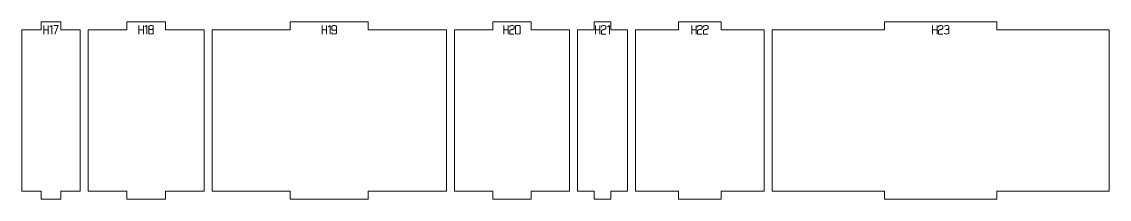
# Model space of a CAD drawing. Header units: centimetres. Extents: x -249 to 275, y -506 to 461.
# Drawn here: x -133.6 to -93.2, y -147.41 to -140.81 of the extents above; entities that cross this region are included whole.
import ezdxf

# ---------------------------------------------------------------- set-up
doc = ezdxf.new("R2010")
doc.units = ezdxf.units.CM
doc.header["$MEASUREMENT"] = 0
doc.layers.add('Capa 1', color=7, linetype='Continuous')

msp = doc.modelspace()

# ---------------------------------------------------------------- linework, layer by layer
at = {"layer": 'Capa 1', "color": 240, "lineweight": 9}
for points in [[(-133.59595, -141.1064), (-133.59595, -141.1064), (-133.59595, -147.1064), (-133.59595, -147.1064), (-133.59595, -147.1064), (-132.87282, -147.1064), (-132.87282, -147.1064), (-132.87282, -147.1064), (-132.87282, -147.4064), (-132.87282, -147.4064), (-132.87282, -147.4064), (-132.14968, -147.4064), (-132.14968, -147.4064), (-132.14968, -147.4064), (-132.14968, -147.1064), (-132.14968, -147.1064), (-132.14968, -147.1064), (-131.42655, -147.1064), (-131.42655, -147.1064), (-131.42655, -147.1064), (-131.42655, -141.1064), (-131.42655, -141.1064), (-131.42655, -141.1064), (-132.14968, -141.1064), (-132.14968, -141.1064), (-132.14968, -141.1064), (-132.14968, -140.8064), (-132.14968, -140.8064), (-132.14968, -140.8064), (-132.87282, -140.8064), (-132.87282, -140.8064), (-132.87282, -140.8064), (-132.87282, -141.1064), (-132.87282, -141.1064), (-132.87282, -141.1064), (-133.59595, -141.1064), (-133.59595, -141.1064)], [(-131.12655, -141.1064), (-131.12655, -141.1064), (-131.12655, -147.1064), (-131.12655, -147.1064), (-131.12655, -147.1064), (-129.69237, -147.1064), (-129.69237, -147.1064), (-129.69237, -147.1064), (-129.69237, -147.4064), (-129.69237, -147.4064), (-129.69237, -147.4064), (-128.25819, -147.4064), (-128.25819, -147.4064), (-128.25819, -147.4064), (-128.25819, -147.1064), (-128.25819, -147.1064), (-128.25819, -147.1064), (-126.82401, -147.1064), (-126.82401, -147.1064), (-126.82401, -147.1064), (-126.82401, -141.1064), (-126.82401, -141.1064), (-126.82401, -141.1064), (-128.25819, -141.1064), (-128.25819, -141.1064), (-128.25819, -141.1064), (-128.25819, -140.8064), (-128.25819, -140.8064), (-128.25819, -140.8064), (-129.69237, -140.8064), (-129.69237, -140.8064), (-129.69237, -140.8064), (-129.69237, -141.1064), (-129.69237, -141.1064), (-129.69237, -141.1064), (-131.12655, -141.1064), (-131.12655, -141.1064)], [(-126.52401, -141.1064), (-126.52401, -141.1064), (-126.52401, -147.1064), (-126.52401, -147.1064), (-126.52401, -147.1064), (-123.62436, -147.1064), (-123.62436, -147.1064), (-123.62436, -147.1064), (-123.62436, -147.4064), (-123.62436, -147.4064), (-123.62436, -147.4064), (-120.72471, -147.4064), (-120.72471, -147.4064), (-120.72471, -147.4064), (-120.72471, -147.1064), (-120.72471, -147.1064), (-120.72471, -147.1064), (-117.82507, -147.1064), (-117.82507, -147.1064), (-117.82507, -147.1064), (-117.82507, -141.1064), (-117.82507, -141.1064), (-117.82507, -141.1064), (-120.72471, -141.1064), (-120.72471, -141.1064), (-120.72471, -141.1064), (-120.72471, -140.8064), (-120.72471, -140.8064), (-120.72471, -140.8064), (-123.62436, -140.8064), (-123.62436, -140.8064), (-123.62436, -140.8064), (-123.62436, -141.1064), (-123.62436, -141.1064), (-123.62436, -141.1064), (-126.52401, -141.1064), (-126.52401, -141.1064)], [(-117.52507, -141.1064), (-117.52507, -141.1064), (-117.52507, -147.1064), (-117.52507, -147.1064), (-117.52507, -147.1064), (-116.10091, -147.1064), (-116.10091, -147.1064), (-116.10091, -147.1064), (-116.10091, -147.4064), (-116.10091, -147.4064), (-116.10091, -147.4064), (-114.67675, -147.4064), (-114.67675, -147.4064), (-114.67675, -147.4064), (-114.67675, -147.1064), (-114.67675, -147.1064), (-114.67675, -147.1064), (-113.25259, -147.1064), (-113.25259, -147.1064), (-113.25259, -147.1064), (-113.25259, -141.1064), (-113.25259, -141.1064), (-113.25259, -141.1064), (-114.67675, -141.1064), (-114.67675, -141.1064), (-114.67675, -141.1064), (-114.67675, -140.8064), (-114.67675, -140.8064), (-114.67675, -140.8064), (-116.10091, -140.8064), (-116.10091, -140.8064), (-116.10091, -140.8064), (-116.10091, -141.1064), (-116.10091, -141.1064), (-116.10091, -141.1064), (-117.52507, -141.1064), (-117.52507, -141.1064)], [(-112.95259, -141.1064), (-112.95259, -141.1064), (-112.95259, -147.1064), (-112.95259, -147.1064), (-112.95259, -147.1064), (-112.33391, -147.1064), (-112.33391, -147.1064), (-112.33391, -147.1064), (-112.33391, -147.4064), (-112.33391, -147.4064), (-112.33391, -147.4064), (-111.71524, -147.4064), (-111.71524, -147.4064), (-111.71524, -147.4064), (-111.71524, -147.1064), (-111.71524, -147.1064), (-111.71524, -147.1064), (-111.09656, -147.1064), (-111.09656, -147.1064), (-111.09656, -147.1064), (-111.09656, -141.1064), (-111.09656, -141.1064), (-111.09656, -141.1064), (-111.71524, -141.1064), (-111.71524, -141.1064), (-111.71524, -141.1064), (-111.71524, -140.8064), (-111.71524, -140.8064), (-111.71524, -140.8064), (-112.33391, -140.8064), (-112.33391, -140.8064), (-112.33391, -140.8064), (-112.33391, -141.1064), (-112.33391, -141.1064), (-112.33391, -141.1064), (-112.95259, -141.1064), (-112.95259, -141.1064)], [(-110.79656, -141.1064), (-110.79656, -141.1064), (-110.79656, -147.1064), (-110.79656, -147.1064), (-110.79656, -147.1064), (-109.20478, -147.1064), (-109.20478, -147.1064), (-109.20478, -147.1064), (-109.20478, -147.4064), (-109.20478, -147.4064), (-109.20478, -147.4064), (-107.61299, -147.4064), (-107.61299, -147.4064), (-107.61299, -147.4064), (-107.61299, -147.1064), (-107.61299, -147.1064), (-107.61299, -147.1064), (-106.02121, -147.1064), (-106.02121, -147.1064), (-106.02121, -147.1064), (-106.02121, -141.1064), (-106.02121, -141.1064), (-106.02121, -141.1064), (-107.61299, -141.1064), (-107.61299, -141.1064), (-107.61299, -141.1064), (-107.61299, -140.8064), (-107.61299, -140.8064), (-107.61299, -140.8064), (-109.20478, -140.8064), (-109.20478, -140.8064), (-109.20478, -140.8064), (-109.20478, -141.1064), (-109.20478, -141.1064), (-109.20478, -141.1064), (-110.79656, -141.1064), (-110.79656, -141.1064)], [(-105.72121, -141.1064), (-105.72121, -141.1064), (-105.72121, -147.1064), (-105.72121, -147.1064), (-105.72121, -147.1064), (-101.5486, -147.1064), (-101.5486, -147.1064), (-101.5486, -147.1064), (-101.5486, -147.4064), (-101.5486, -147.4064), (-101.5486, -147.4064), (-97.37599, -147.4064), (-97.37599, -147.4064), (-97.37599, -147.4064), (-97.37599, -147.1064), (-97.37599, -147.1064), (-97.37599, -147.1064), (-93.20338, -147.1064), (-93.20338, -147.1064), (-93.20338, -147.1064), (-93.20338, -141.1064), (-93.20338, -141.1064), (-93.20338, -141.1064), (-97.37599, -141.1064), (-97.37599, -141.1064), (-97.37599, -141.1064), (-97.37599, -140.8064), (-97.37599, -140.8064), (-97.37599, -140.8064), (-101.5486, -140.8064), (-101.5486, -140.8064), (-101.5486, -140.8064), (-101.5486, -141.1064), (-101.5486, -141.1064), (-101.5486, -141.1064), (-105.72121, -141.1064), (-105.72121, -141.1064)]]:
    msp.add_open_spline(points, degree=3, knots=[0, 0, 0, 0, 0.08333333, 0.08333333, 0.08333333, 0.16666667, 0.16666667, 0.16666667, 0.25, 0.25, 0.25, 0.33333333, 0.33333333, 0.33333333, 0.41666667, 0.41666667, 0.41666667, 0.5, 0.5, 0.5, 0.58333333, 0.58333333, 0.58333333, 0.66666667, 0.66666667, 0.66666667, 0.75, 0.75, 0.75, 0.83333333, 0.83333333, 0.83333333, 0.91666667, 0.91666667, 0.91666667, 1, 1, 1, 1], dxfattribs=at)
at = {"layer": 'Capa 1', "color": 114, "lineweight": 9}
for points, knots in [([(-132.7745, -141.2636), (-132.7745, -141.2636), (-132.7745, -140.94716), (-132.7745, -140.94716), (-132.7745, -140.94716), (-132.7745, -141.10309), (-132.7745, -141.10309), (-132.7745, -141.10309), (-132.61032, -141.10309), (-132.61032, -141.10309), (-132.61032, -141.10309), (-132.61032, -140.94716), (-132.61032, -140.94716), (-132.61032, -140.94716), (-132.61032, -141.2636), (-132.61032, -141.2636), (-132.61032, -141.2636), (-132.61032, -141.10309), (-132.61032, -141.10309), (-132.61032, -141.10309), (-132.7745, -141.10309), (-132.7745, -141.10309), (-132.7745, -141.10309), (-132.7745, -141.2636), (-132.7745, -141.2636)], [0, 0, 0, 0, 0.125, 0.125, 0.125, 0.25, 0.25, 0.25, 0.375, 0.375, 0.375, 0.5, 0.5, 0.5, 0.625, 0.625, 0.625, 0.75, 0.75, 0.75, 0.875, 0.875, 0.875, 1, 1, 1, 1]), ([(-132.47824, -140.9467), (-132.47824, -140.9467), (-132.55437, -140.99944), (-132.55437, -140.99944), (-132.55437, -140.99944), (-132.47824, -140.9467), (-132.47824, -140.9467), (-132.47824, -140.9467), (-132.47824, -141.2636), (-132.47824, -141.2636), (-132.47824, -141.2636), (-132.47824, -140.9467), (-132.47824, -140.9467)], [0, 0, 0, 0, 0.25, 0.25, 0.25, 0.5, 0.5, 0.5, 0.75, 0.75, 0.75, 1, 1, 1, 1]), ([(-132.36909, -141.2636), (-132.36909, -141.2636), (-132.24801, -140.94716), (-132.24801, -140.94716), (-132.24801, -140.94716), (-132.40761, -140.94716), (-132.40761, -140.94716), (-132.40761, -140.94716), (-132.24801, -140.94716), (-132.24801, -140.94716), (-132.24801, -140.94716), (-132.36909, -141.2636), (-132.36909, -141.2636)], [0, 0, 0, 0, 0.25, 0.25, 0.25, 0.5, 0.5, 0.5, 0.75, 0.75, 0.75, 1, 1, 1, 1]), ([(-129.24128, -141.2636), (-129.24128, -141.2636), (-129.24128, -140.94716), (-129.24128, -140.94716), (-129.24128, -140.94716), (-129.24128, -141.10309), (-129.24128, -141.10309), (-129.24128, -141.10309), (-129.0771, -141.10309), (-129.0771, -141.10309), (-129.0771, -141.10309), (-129.0771, -140.94716), (-129.0771, -140.94716), (-129.0771, -140.94716), (-129.0771, -141.2636), (-129.0771, -141.2636), (-129.0771, -141.2636), (-129.0771, -141.10309), (-129.0771, -141.10309), (-129.0771, -141.10309), (-129.24128, -141.10309), (-129.24128, -141.10309), (-129.24128, -141.10309), (-129.24128, -141.2636), (-129.24128, -141.2636)], [0, 0, 0, 0, 0.125, 0.125, 0.125, 0.25, 0.25, 0.25, 0.375, 0.375, 0.375, 0.5, 0.5, 0.5, 0.625, 0.625, 0.625, 0.75, 0.75, 0.75, 0.875, 0.875, 0.875, 1, 1, 1, 1]), ([(-128.94502, -140.9467), (-128.94502, -140.9467), (-129.02115, -140.99944), (-129.02115, -140.99944), (-129.02115, -140.99944), (-128.94502, -140.9467), (-128.94502, -140.9467), (-128.94502, -140.9467), (-128.94502, -141.2636), (-128.94502, -141.2636), (-128.94502, -141.2636), (-128.94502, -140.9467), (-128.94502, -140.9467)], [0, 0, 0, 0, 0.25, 0.25, 0.25, 0.5, 0.5, 0.5, 0.75, 0.75, 0.75, 1, 1, 1, 1]), ([(-128.87439, -141.05677), (-128.87439, -141.06472), (-128.86873, -141.0719), (-128.85742, -141.07832), (-128.84611, -141.08474), (-128.82425, -141.08902), (-128.79184, -141.09116), (-128.75943, -141.08902), (-128.73757, -141.08474), (-128.72626, -141.07832), (-128.71495, -141.0719), (-128.70929, -141.06472), (-128.70929, -141.05677), (-128.70929, -141.05677), (-128.70929, -140.98247), (-128.70929, -140.98247), (-128.70929, -140.97269), (-128.71716, -140.96436), (-128.73291, -140.95748), (-128.74865, -140.9506), (-128.7683, -140.94716), (-128.79184, -140.94716), (-128.81538, -140.94716), (-128.83503, -140.9506), (-128.85077, -140.95748), (-128.86652, -140.96436), (-128.87439, -140.97269), (-128.87439, -140.98247), (-128.87439, -140.98247), (-128.87439, -141.05677), (-128.87439, -141.05677)], [0, 0, 0, 0, 0.1, 0.1, 0.1, 0.2, 0.2, 0.2, 0.3, 0.3, 0.3, 0.4, 0.4, 0.4, 0.5, 0.5, 0.5, 0.6, 0.6, 0.6, 0.7, 0.7, 0.7, 0.8, 0.8, 0.8, 0.9, 0.9, 0.9, 1, 1, 1, 1]), ([(-128.79184, -141.2636), (-128.81538, -141.2636), (-128.83503, -141.26016), (-128.85077, -141.25328), (-128.86652, -141.2464), (-128.87439, -141.23807), (-128.87439, -141.22829), (-128.87439, -141.22829), (-128.87439, -141.1251), (-128.87439, -141.1251), (-128.87439, -141.11684), (-128.86873, -141.10966), (-128.85742, -141.10355), (-128.84611, -141.09743), (-128.82425, -141.0933), (-128.79184, -141.09116), (-128.82425, -141.08902), (-128.84611, -141.08474), (-128.85742, -141.07832), (-128.86873, -141.0719), (-128.87439, -141.06472), (-128.87439, -141.05677), (-128.87439, -141.05677), (-128.87439, -140.98247), (-128.87439, -140.98247), (-128.87439, -140.97269), (-128.86652, -140.96436), (-128.85077, -140.95748), (-128.83503, -140.9506), (-128.81538, -140.94716), (-128.79184, -140.94716), (-128.7683, -140.94716), (-128.74865, -140.9506), (-128.73291, -140.95748), (-128.71716, -140.96436), (-128.70929, -140.97269), (-128.70929, -140.98247), (-128.70929, -140.98247), (-128.70929, -141.05677), (-128.70929, -141.05677), (-128.70929, -141.06472), (-128.71495, -141.0719), (-128.72626, -141.07832), (-128.73757, -141.08474), (-128.75943, -141.08902), (-128.79184, -141.09116), (-128.75943, -141.0933), (-128.73757, -141.09743), (-128.72626, -141.10355), (-128.71495, -141.10966), (-128.70929, -141.11684), (-128.70929, -141.1251), (-128.70929, -141.1251), (-128.70929, -141.22829), (-128.70929, -141.22829), (-128.70929, -141.23807), (-128.71716, -141.2464), (-128.73291, -141.25328), (-128.74865, -141.26016), (-128.7683, -141.2636), (-128.79184, -141.2636)], [0, 0, 0, 0, 0.05, 0.05, 0.05, 0.1, 0.1, 0.1, 0.15, 0.15, 0.15, 0.2, 0.2, 0.2, 0.25, 0.25, 0.25, 0.3, 0.3, 0.3, 0.35, 0.35, 0.35, 0.4, 0.4, 0.4, 0.45, 0.45, 0.45, 0.5, 0.5, 0.5, 0.55, 0.55, 0.55, 0.6, 0.6, 0.6, 0.65, 0.65, 0.65, 0.7, 0.7, 0.7, 0.75, 0.75, 0.75, 0.8, 0.8, 0.8, 0.85, 0.85, 0.85, 0.9, 0.9, 0.9, 0.95, 0.95, 0.95, 1, 1, 1, 1]), ([(-122.44054, -141.2636), (-122.44054, -141.2636), (-122.44054, -140.94716), (-122.44054, -140.94716), (-122.44054, -140.94716), (-122.44054, -141.10309), (-122.44054, -141.10309), (-122.44054, -141.10309), (-122.27636, -141.10309), (-122.27636, -141.10309), (-122.27636, -141.10309), (-122.27636, -140.94716), (-122.27636, -140.94716), (-122.27636, -140.94716), (-122.27636, -141.2636), (-122.27636, -141.2636), (-122.27636, -141.2636), (-122.27636, -141.10309), (-122.27636, -141.10309), (-122.27636, -141.10309), (-122.44054, -141.10309), (-122.44054, -141.10309), (-122.44054, -141.10309), (-122.44054, -141.2636), (-122.44054, -141.2636)], [0, 0, 0, 0, 0.125, 0.125, 0.125, 0.25, 0.25, 0.25, 0.375, 0.375, 0.375, 0.5, 0.5, 0.5, 0.625, 0.625, 0.625, 0.75, 0.75, 0.75, 0.875, 0.875, 0.875, 1, 1, 1, 1]), ([(-122.14428, -140.9467), (-122.14428, -140.9467), (-122.22041, -140.99944), (-122.22041, -140.99944), (-122.22041, -140.99944), (-122.14428, -140.9467), (-122.14428, -140.9467), (-122.14428, -140.9467), (-122.14428, -141.2636), (-122.14428, -141.2636), (-122.14428, -141.2636), (-122.14428, -140.9467), (-122.14428, -140.9467)], [0, 0, 0, 0, 0.25, 0.25, 0.25, 0.5, 0.5, 0.5, 0.75, 0.75, 0.75, 1, 1, 1, 1]), ([(-122.07365, -141.08979), (-122.07365, -141.09957), (-122.06578, -141.1079), (-122.05003, -141.11478), (-122.03429, -141.12166), (-122.01464, -141.1251), (-121.9911, -141.1251), (-121.96786, -141.12571), (-121.9483, -141.12288), (-121.9324, -141.11662), (-121.9165, -141.11035), (-121.90855, -141.1014), (-121.90855, -141.08979), (-121.90855, -141.08979), (-121.90855, -140.98247), (-121.90855, -140.98247), (-121.90855, -140.97269), (-121.91642, -140.96436), (-121.93217, -140.95748), (-121.94791, -140.9506), (-121.96756, -140.94716), (-121.9911, -140.94716), (-122.01464, -140.94716), (-122.03429, -140.9506), (-122.05003, -140.95748), (-122.06578, -140.96436), (-122.07365, -140.97269), (-122.07365, -140.98247), (-122.07365, -140.98247), (-122.07365, -141.08979), (-122.07365, -141.08979)], [0, 0, 0, 0, 0.1, 0.1, 0.1, 0.2, 0.2, 0.2, 0.3, 0.3, 0.3, 0.4, 0.4, 0.4, 0.5, 0.5, 0.5, 0.6, 0.6, 0.6, 0.7, 0.7, 0.7, 0.8, 0.8, 0.8, 0.9, 0.9, 0.9, 1, 1, 1, 1]), ([(-121.9911, -141.2636), (-122.01464, -141.2636), (-122.03429, -141.26016), (-122.05003, -141.25328), (-122.06578, -141.2464), (-122.07365, -141.23807), (-122.07365, -141.22829), (-122.07365, -141.22829), (-122.07365, -141.20306), (-122.07365, -141.20306), (-122.07365, -141.20306), (-122.07365, -141.22829), (-122.07365, -141.22829), (-122.07365, -141.23807), (-122.06578, -141.2464), (-122.05003, -141.25328), (-122.03429, -141.26016), (-122.01464, -141.2636), (-121.9911, -141.2636), (-121.96756, -141.2636), (-121.94791, -141.26016), (-121.93217, -141.25328), (-121.91642, -141.2464), (-121.90855, -141.23807), (-121.90855, -141.22829), (-121.90855, -141.22829), (-121.90855, -141.08979), (-121.90855, -141.08979), (-121.90855, -141.1014), (-121.9165, -141.11035), (-121.9324, -141.11662), (-121.9483, -141.12288), (-121.96786, -141.12571), (-121.9911, -141.1251), (-122.01464, -141.1251), (-122.03429, -141.12166), (-122.05003, -141.11478), (-122.06578, -141.1079), (-122.07365, -141.09957), (-122.07365, -141.08979), (-122.07365, -141.08979), (-122.07365, -140.98247), (-122.07365, -140.98247), (-122.07365, -140.97269), (-122.06578, -140.96436), (-122.05003, -140.95748), (-122.03429, -140.9506), (-122.01464, -140.94716), (-121.9911, -140.94716), (-121.96756, -140.94716), (-121.94791, -140.9506), (-121.93217, -140.95748), (-121.91642, -140.96436), (-121.90855, -140.97269), (-121.90855, -140.98247), (-121.90855, -140.98247), (-121.90855, -141.08979), (-121.90855, -141.08979), (-121.90855, -141.08979), (-121.90855, -141.22829), (-121.90855, -141.22829), (-121.90855, -141.23807), (-121.91642, -141.2464), (-121.93217, -141.25328), (-121.94791, -141.26016), (-121.96756, -141.2636), (-121.9911, -141.2636)], [0, 0, 0, 0, 0.04545455, 0.04545455, 0.04545455, 0.09090909, 0.09090909, 0.09090909, 0.13636364, 0.13636364, 0.13636364, 0.18181818, 0.18181818, 0.18181818, 0.22727273, 0.22727273, 0.22727273, 0.27272727, 0.27272727, 0.27272727, 0.31818182, 0.31818182, 0.31818182, 0.36363636, 0.36363636, 0.36363636, 0.40909091, 0.40909091, 0.40909091, 0.45454545, 0.45454545, 0.45454545, 0.5, 0.5, 0.5, 0.54545455, 0.54545455, 0.54545455, 0.59090909, 0.59090909, 0.59090909, 0.63636364, 0.63636364, 0.63636364, 0.68181818, 0.68181818, 0.68181818, 0.72727273, 0.72727273, 0.72727273, 0.77272727, 0.77272727, 0.77272727, 0.81818182, 0.81818182, 0.81818182, 0.86363636, 0.86363636, 0.86363636, 0.90909091, 0.90909091, 0.90909091, 0.95454545, 0.95454545, 0.95454545, 1, 1, 1, 1]), ([(-115.69151, -141.2636), (-115.69151, -141.2636), (-115.69151, -140.94716), (-115.69151, -140.94716), (-115.69151, -140.94716), (-115.69151, -141.10309), (-115.69151, -141.10309), (-115.69151, -141.10309), (-115.52733, -141.10309), (-115.52733, -141.10309), (-115.52733, -141.10309), (-115.52733, -140.94716), (-115.52733, -140.94716), (-115.52733, -140.94716), (-115.52733, -141.2636), (-115.52733, -141.2636), (-115.52733, -141.2636), (-115.52733, -141.10309), (-115.52733, -141.10309), (-115.52733, -141.10309), (-115.69151, -141.10309), (-115.69151, -141.10309), (-115.69151, -141.10309), (-115.69151, -141.2636), (-115.69151, -141.2636)], [0, 0, 0, 0, 0.125, 0.125, 0.125, 0.25, 0.25, 0.25, 0.375, 0.375, 0.375, 0.5, 0.5, 0.5, 0.625, 0.625, 0.625, 0.75, 0.75, 0.75, 0.875, 0.875, 0.875, 1, 1, 1, 1]), ([(-115.47184, -141.2636), (-115.47184, -141.2636), (-115.47184, -141.13106), (-115.47184, -141.13106), (-115.47092, -141.11914), (-115.46007, -141.10997), (-115.43928, -141.10355), (-115.43072, -141.10293), (-115.42254, -141.10194), (-115.41474, -141.10056), (-115.40695, -141.09919), (-115.39907, -141.09774), (-115.39112, -141.09621), (-115.37645, -141.09376), (-115.36521, -141.09177), (-115.35742, -141.09025), (-115.34962, -141.08872), (-115.34205, -141.08673), (-115.33471, -141.08428), (-115.31576, -141.07725), (-115.30628, -141.06823), (-115.30628, -141.05723), (-115.30628, -141.05723), (-115.30628, -140.98247), (-115.30628, -140.98247), (-115.30628, -140.97269), (-115.31415, -140.96436), (-115.3299, -140.95748), (-115.34564, -140.9506), (-115.36529, -140.94716), (-115.38883, -140.94716), (-115.41237, -140.94716), (-115.43202, -140.9506), (-115.44776, -140.95748), (-115.46351, -140.96436), (-115.47138, -140.97269), (-115.47138, -140.98247), (-115.47138, -140.98247), (-115.47138, -141.00494), (-115.47138, -141.00494), (-115.47138, -141.00494), (-115.47138, -140.98247), (-115.47138, -140.98247), (-115.47138, -140.97269), (-115.46351, -140.96436), (-115.44776, -140.95748), (-115.43202, -140.9506), (-115.41237, -140.94716), (-115.38883, -140.94716), (-115.36529, -140.94716), (-115.34564, -140.9506), (-115.3299, -140.95748), (-115.31415, -140.96436), (-115.30628, -140.97269), (-115.30628, -140.98247), (-115.30628, -140.98247), (-115.30628, -141.05723), (-115.30628, -141.05723), (-115.30628, -141.06823), (-115.31576, -141.07725), (-115.33471, -141.08428), (-115.34205, -141.08673), (-115.34962, -141.08872), (-115.35742, -141.09025), (-115.36521, -141.09177), (-115.37645, -141.09376), (-115.39112, -141.09621), (-115.39907, -141.09774), (-115.40695, -141.09919), (-115.41474, -141.10056), (-115.42254, -141.10194), (-115.43072, -141.10293), (-115.43928, -141.10355), (-115.46007, -141.10997), (-115.47092, -141.11914), (-115.47184, -141.13106), (-115.47184, -141.13106), (-115.47184, -141.2636), (-115.47184, -141.2636), (-115.47184, -141.2636), (-115.31499, -141.2636), (-115.31499, -141.2636), (-115.31499, -141.2636), (-115.47184, -141.2636), (-115.47184, -141.2636)], [0, 0, 0, 0, 0.03571429, 0.03571429, 0.03571429, 0.07142857, 0.07142857, 0.07142857, 0.10714286, 0.10714286, 0.10714286, 0.14285714, 0.14285714, 0.14285714, 0.17857143, 0.17857143, 0.17857143, 0.21428571, 0.21428571, 0.21428571, 0.25, 0.25, 0.25, 0.28571429, 0.28571429, 0.28571429, 0.32142857, 0.32142857, 0.32142857, 0.35714286, 0.35714286, 0.35714286, 0.39285714, 0.39285714, 0.39285714, 0.42857143, 0.42857143, 0.42857143, 0.46428571, 0.46428571, 0.46428571, 0.5, 0.5, 0.5, 0.53571429, 0.53571429, 0.53571429, 0.57142857, 0.57142857, 0.57142857, 0.60714286, 0.60714286, 0.60714286, 0.64285714, 0.64285714, 0.64285714, 0.67857143, 0.67857143, 0.67857143, 0.71428571, 0.71428571, 0.71428571, 0.75, 0.75, 0.75, 0.78571429, 0.78571429, 0.78571429, 0.82142857, 0.82142857, 0.82142857, 0.85714286, 0.85714286, 0.85714286, 0.89285714, 0.89285714, 0.89285714, 0.92857143, 0.92857143, 0.92857143, 0.96428571, 0.96428571, 0.96428571, 1, 1, 1, 1]), ([(-115.25125, -141.23975), (-115.25125, -141.24954), (-115.24338, -141.25596), (-115.22763, -141.25901), (-115.21189, -141.26207), (-115.19224, -141.2636), (-115.1687, -141.2636), (-115.14516, -141.2636), (-115.12551, -141.26207), (-115.10977, -141.25901), (-115.09402, -141.25596), (-115.08615, -141.24954), (-115.08615, -141.23975), (-115.08615, -141.23975), (-115.08615, -140.97147), (-115.08615, -140.97147), (-115.08615, -140.96168), (-115.09402, -140.95518), (-115.10977, -140.95197), (-115.12551, -140.94876), (-115.14516, -140.94716), (-115.1687, -140.94716), (-115.19224, -140.94716), (-115.21189, -140.94876), (-115.22763, -140.95197), (-115.24338, -140.95518), (-115.25125, -140.96168), (-115.25125, -140.97147), (-115.25125, -140.97147), (-115.25125, -141.23975), (-115.25125, -141.23975)], [0, 0, 0, 0, 0.1, 0.1, 0.1, 0.2, 0.2, 0.2, 0.3, 0.3, 0.3, 0.4, 0.4, 0.4, 0.5, 0.5, 0.5, 0.6, 0.6, 0.6, 0.7, 0.7, 0.7, 0.8, 0.8, 0.8, 0.9, 0.9, 0.9, 1, 1, 1, 1]), ([(-115.08615, -141.23975), (-115.08615, -141.24954), (-115.09402, -141.25596), (-115.10977, -141.25901), (-115.12551, -141.26207), (-115.14516, -141.2636), (-115.1687, -141.2636), (-115.19224, -141.2636), (-115.21189, -141.26207), (-115.22763, -141.25901), (-115.24338, -141.25596), (-115.25125, -141.24954), (-115.25125, -141.23975), (-115.25125, -141.23975), (-115.25125, -140.97147), (-115.25125, -140.97147), (-115.25125, -140.96168), (-115.24338, -140.95518), (-115.22763, -140.95197), (-115.21189, -140.94876), (-115.19224, -140.94716), (-115.1687, -140.94716), (-115.14516, -140.94716), (-115.12551, -140.94876), (-115.10977, -140.95197), (-115.09402, -140.95518), (-115.08615, -140.96168), (-115.08615, -140.97147), (-115.08615, -140.97147), (-115.08615, -141.23975), (-115.08615, -141.23975)], [0, 0, 0, 0, 0.1, 0.1, 0.1, 0.2, 0.2, 0.2, 0.3, 0.3, 0.3, 0.4, 0.4, 0.4, 0.5, 0.5, 0.5, 0.6, 0.6, 0.6, 0.7, 0.7, 0.7, 0.8, 0.8, 0.8, 0.9, 0.9, 0.9, 1, 1, 1, 1]), ([(-112.28277, -141.2636), (-112.28277, -141.2636), (-112.28277, -140.94716), (-112.28277, -140.94716), (-112.28277, -140.94716), (-112.28277, -141.10309), (-112.28277, -141.10309), (-112.28277, -141.10309), (-112.11859, -141.10309), (-112.11859, -141.10309), (-112.11859, -141.10309), (-112.11859, -140.94716), (-112.11859, -140.94716), (-112.11859, -140.94716), (-112.11859, -141.2636), (-112.11859, -141.2636), (-112.11859, -141.2636), (-112.11859, -141.10309), (-112.11859, -141.10309), (-112.11859, -141.10309), (-112.28277, -141.10309), (-112.28277, -141.10309), (-112.28277, -141.10309), (-112.28277, -141.2636), (-112.28277, -141.2636)], [0, 0, 0, 0, 0.125, 0.125, 0.125, 0.25, 0.25, 0.25, 0.375, 0.375, 0.375, 0.5, 0.5, 0.5, 0.625, 0.625, 0.625, 0.75, 0.75, 0.75, 0.875, 0.875, 0.875, 1, 1, 1, 1]), ([(-112.0631, -141.2636), (-112.0631, -141.2636), (-112.0631, -141.13106), (-112.0631, -141.13106), (-112.06218, -141.11914), (-112.05133, -141.10997), (-112.03054, -141.10355), (-112.02198, -141.10293), (-112.0138, -141.10194), (-112.006, -141.10056), (-111.99821, -141.09919), (-111.99033, -141.09774), (-111.98238, -141.09621), (-111.96771, -141.09376), (-111.95647, -141.09177), (-111.94868, -141.09025), (-111.94088, -141.08872), (-111.93331, -141.08673), (-111.92597, -141.08428), (-111.90702, -141.07725), (-111.89754, -141.06823), (-111.89754, -141.05723), (-111.89754, -141.05723), (-111.89754, -140.98247), (-111.89754, -140.98247), (-111.89754, -140.97269), (-111.90541, -140.96436), (-111.92116, -140.95748), (-111.9369, -140.9506), (-111.95655, -140.94716), (-111.98009, -140.94716), (-112.00363, -140.94716), (-112.02328, -140.9506), (-112.03902, -140.95748), (-112.05477, -140.96436), (-112.06264, -140.97269), (-112.06264, -140.98247), (-112.06264, -140.98247), (-112.06264, -141.00494), (-112.06264, -141.00494), (-112.06264, -141.00494), (-112.06264, -140.98247), (-112.06264, -140.98247), (-112.06264, -140.97269), (-112.05477, -140.96436), (-112.03902, -140.95748), (-112.02328, -140.9506), (-112.00363, -140.94716), (-111.98009, -140.94716), (-111.95655, -140.94716), (-111.9369, -140.9506), (-111.92116, -140.95748), (-111.90541, -140.96436), (-111.89754, -140.97269), (-111.89754, -140.98247), (-111.89754, -140.98247), (-111.89754, -141.05723), (-111.89754, -141.05723), (-111.89754, -141.06823), (-111.90702, -141.07725), (-111.92597, -141.08428), (-111.93331, -141.08673), (-111.94088, -141.08872), (-111.94868, -141.09025), (-111.95647, -141.09177), (-111.96771, -141.09376), (-111.98238, -141.09621), (-111.99033, -141.09774), (-111.99821, -141.09919), (-112.006, -141.10056), (-112.0138, -141.10194), (-112.02198, -141.10293), (-112.03054, -141.10355), (-112.05133, -141.10997), (-112.06218, -141.11914), (-112.0631, -141.13106), (-112.0631, -141.13106), (-112.0631, -141.2636), (-112.0631, -141.2636), (-112.0631, -141.2636), (-111.90625, -141.2636), (-111.90625, -141.2636), (-111.90625, -141.2636), (-112.0631, -141.2636), (-112.0631, -141.2636)], [0, 0, 0, 0, 0.03571429, 0.03571429, 0.03571429, 0.07142857, 0.07142857, 0.07142857, 0.10714286, 0.10714286, 0.10714286, 0.14285714, 0.14285714, 0.14285714, 0.17857143, 0.17857143, 0.17857143, 0.21428571, 0.21428571, 0.21428571, 0.25, 0.25, 0.25, 0.28571429, 0.28571429, 0.28571429, 0.32142857, 0.32142857, 0.32142857, 0.35714286, 0.35714286, 0.35714286, 0.39285714, 0.39285714, 0.39285714, 0.42857143, 0.42857143, 0.42857143, 0.46428571, 0.46428571, 0.46428571, 0.5, 0.5, 0.5, 0.53571429, 0.53571429, 0.53571429, 0.57142857, 0.57142857, 0.57142857, 0.60714286, 0.60714286, 0.60714286, 0.64285714, 0.64285714, 0.64285714, 0.67857143, 0.67857143, 0.67857143, 0.71428571, 0.71428571, 0.71428571, 0.75, 0.75, 0.75, 0.78571429, 0.78571429, 0.78571429, 0.82142857, 0.82142857, 0.82142857, 0.85714286, 0.85714286, 0.85714286, 0.89285714, 0.89285714, 0.89285714, 0.92857143, 0.92857143, 0.92857143, 0.96428571, 0.96428571, 0.96428571, 1, 1, 1, 1]), ([(-111.76638, -140.9467), (-111.76638, -140.9467), (-111.84251, -140.99944), (-111.84251, -140.99944), (-111.84251, -140.99944), (-111.76638, -140.9467), (-111.76638, -140.9467), (-111.76638, -140.9467), (-111.76638, -141.2636), (-111.76638, -141.2636), (-111.76638, -141.2636), (-111.76638, -140.9467), (-111.76638, -140.9467)], [0, 0, 0, 0, 0.25, 0.25, 0.25, 0.5, 0.5, 0.5, 0.75, 0.75, 0.75, 1, 1, 1, 1]), ([(-108.71156, -141.2636), (-108.71156, -141.2636), (-108.71156, -140.94716), (-108.71156, -140.94716), (-108.71156, -140.94716), (-108.71156, -141.10309), (-108.71156, -141.10309), (-108.71156, -141.10309), (-108.54738, -141.10309), (-108.54738, -141.10309), (-108.54738, -141.10309), (-108.54738, -140.94716), (-108.54738, -140.94716), (-108.54738, -140.94716), (-108.54738, -141.2636), (-108.54738, -141.2636), (-108.54738, -141.2636), (-108.54738, -141.10309), (-108.54738, -141.10309), (-108.54738, -141.10309), (-108.71156, -141.10309), (-108.71156, -141.10309), (-108.71156, -141.10309), (-108.71156, -141.2636), (-108.71156, -141.2636)], [0, 0, 0, 0, 0.125, 0.125, 0.125, 0.25, 0.25, 0.25, 0.375, 0.375, 0.375, 0.5, 0.5, 0.5, 0.625, 0.625, 0.625, 0.75, 0.75, 0.75, 0.875, 0.875, 0.875, 1, 1, 1, 1]), ([(-108.49189, -141.2636), (-108.49189, -141.2636), (-108.49189, -141.13106), (-108.49189, -141.13106), (-108.49097, -141.11914), (-108.48012, -141.10997), (-108.45933, -141.10355), (-108.45077, -141.10293), (-108.44259, -141.10194), (-108.43479, -141.10056), (-108.427, -141.09919), (-108.41912, -141.09774), (-108.41117, -141.09621), (-108.3965, -141.09376), (-108.38526, -141.09177), (-108.37747, -141.09025), (-108.36967, -141.08872), (-108.3621, -141.08673), (-108.35476, -141.08428), (-108.33581, -141.07725), (-108.32633, -141.06823), (-108.32633, -141.05723), (-108.32633, -141.05723), (-108.32633, -140.98247), (-108.32633, -140.98247), (-108.32633, -140.97269), (-108.3342, -140.96436), (-108.34995, -140.95748), (-108.36569, -140.9506), (-108.38534, -140.94716), (-108.40888, -140.94716), (-108.43242, -140.94716), (-108.45207, -140.9506), (-108.46781, -140.95748), (-108.48356, -140.96436), (-108.49143, -140.97269), (-108.49143, -140.98247), (-108.49143, -140.98247), (-108.49143, -141.00494), (-108.49143, -141.00494), (-108.49143, -141.00494), (-108.49143, -140.98247), (-108.49143, -140.98247), (-108.49143, -140.97269), (-108.48356, -140.96436), (-108.46781, -140.95748), (-108.45207, -140.9506), (-108.43242, -140.94716), (-108.40888, -140.94716), (-108.38534, -140.94716), (-108.36569, -140.9506), (-108.34995, -140.95748), (-108.3342, -140.96436), (-108.32633, -140.97269), (-108.32633, -140.98247), (-108.32633, -140.98247), (-108.32633, -141.05723), (-108.32633, -141.05723), (-108.32633, -141.06823), (-108.33581, -141.07725), (-108.35476, -141.08428), (-108.3621, -141.08673), (-108.36967, -141.08872), (-108.37747, -141.09025), (-108.38526, -141.09177), (-108.3965, -141.09376), (-108.41117, -141.09621), (-108.41912, -141.09774), (-108.427, -141.09919), (-108.43479, -141.10056), (-108.44259, -141.10194), (-108.45077, -141.10293), (-108.45933, -141.10355), (-108.48012, -141.10997), (-108.49097, -141.11914), (-108.49189, -141.13106), (-108.49189, -141.13106), (-108.49189, -141.2636), (-108.49189, -141.2636), (-108.49189, -141.2636), (-108.33504, -141.2636), (-108.33504, -141.2636), (-108.33504, -141.2636), (-108.49189, -141.2636), (-108.49189, -141.2636)], [0, 0, 0, 0, 0.03571429, 0.03571429, 0.03571429, 0.07142857, 0.07142857, 0.07142857, 0.10714286, 0.10714286, 0.10714286, 0.14285714, 0.14285714, 0.14285714, 0.17857143, 0.17857143, 0.17857143, 0.21428571, 0.21428571, 0.21428571, 0.25, 0.25, 0.25, 0.28571429, 0.28571429, 0.28571429, 0.32142857, 0.32142857, 0.32142857, 0.35714286, 0.35714286, 0.35714286, 0.39285714, 0.39285714, 0.39285714, 0.42857143, 0.42857143, 0.42857143, 0.46428571, 0.46428571, 0.46428571, 0.5, 0.5, 0.5, 0.53571429, 0.53571429, 0.53571429, 0.57142857, 0.57142857, 0.57142857, 0.60714286, 0.60714286, 0.60714286, 0.64285714, 0.64285714, 0.64285714, 0.67857143, 0.67857143, 0.67857143, 0.71428571, 0.71428571, 0.71428571, 0.75, 0.75, 0.75, 0.78571429, 0.78571429, 0.78571429, 0.82142857, 0.82142857, 0.82142857, 0.85714286, 0.85714286, 0.85714286, 0.89285714, 0.89285714, 0.89285714, 0.92857143, 0.92857143, 0.92857143, 0.96428571, 0.96428571, 0.96428571, 1, 1, 1, 1]), ([(-108.27176, -141.2636), (-108.27176, -141.2636), (-108.27176, -141.13106), (-108.27176, -141.13106), (-108.27084, -141.11914), (-108.25999, -141.10997), (-108.2392, -141.10355), (-108.23064, -141.10293), (-108.22246, -141.10194), (-108.21466, -141.10056), (-108.20687, -141.09919), (-108.19899, -141.09774), (-108.19104, -141.09621), (-108.17637, -141.09376), (-108.16513, -141.09177), (-108.15734, -141.09025), (-108.14954, -141.08872), (-108.14197, -141.08673), (-108.13463, -141.08428), (-108.11568, -141.07725), (-108.1062, -141.06823), (-108.1062, -141.05723), (-108.1062, -141.05723), (-108.1062, -140.98247), (-108.1062, -140.98247), (-108.1062, -140.97269), (-108.11407, -140.96436), (-108.12982, -140.95748), (-108.14556, -140.9506), (-108.16521, -140.94716), (-108.18875, -140.94716), (-108.21229, -140.94716), (-108.23194, -140.9506), (-108.24768, -140.95748), (-108.26343, -140.96436), (-108.2713, -140.97269), (-108.2713, -140.98247), (-108.2713, -140.98247), (-108.2713, -141.00494), (-108.2713, -141.00494), (-108.2713, -141.00494), (-108.2713, -140.98247), (-108.2713, -140.98247), (-108.2713, -140.97269), (-108.26343, -140.96436), (-108.24768, -140.95748), (-108.23194, -140.9506), (-108.21229, -140.94716), (-108.18875, -140.94716), (-108.16521, -140.94716), (-108.14556, -140.9506), (-108.12982, -140.95748), (-108.11407, -140.96436), (-108.1062, -140.97269), (-108.1062, -140.98247), (-108.1062, -140.98247), (-108.1062, -141.05723), (-108.1062, -141.05723), (-108.1062, -141.06823), (-108.11568, -141.07725), (-108.13463, -141.08428), (-108.14197, -141.08673), (-108.14954, -141.08872), (-108.15734, -141.09025), (-108.16513, -141.09177), (-108.17637, -141.09376), (-108.19104, -141.09621), (-108.19899, -141.09774), (-108.20687, -141.09919), (-108.21466, -141.10056), (-108.22246, -141.10194), (-108.23064, -141.10293), (-108.2392, -141.10355), (-108.25999, -141.10997), (-108.27084, -141.11914), (-108.27176, -141.13106), (-108.27176, -141.13106), (-108.27176, -141.2636), (-108.27176, -141.2636), (-108.27176, -141.2636), (-108.11491, -141.2636), (-108.11491, -141.2636), (-108.11491, -141.2636), (-108.27176, -141.2636), (-108.27176, -141.2636)], [0, 0, 0, 0, 0.03571429, 0.03571429, 0.03571429, 0.07142857, 0.07142857, 0.07142857, 0.10714286, 0.10714286, 0.10714286, 0.14285714, 0.14285714, 0.14285714, 0.17857143, 0.17857143, 0.17857143, 0.21428571, 0.21428571, 0.21428571, 0.25, 0.25, 0.25, 0.28571429, 0.28571429, 0.28571429, 0.32142857, 0.32142857, 0.32142857, 0.35714286, 0.35714286, 0.35714286, 0.39285714, 0.39285714, 0.39285714, 0.42857143, 0.42857143, 0.42857143, 0.46428571, 0.46428571, 0.46428571, 0.5, 0.5, 0.5, 0.53571429, 0.53571429, 0.53571429, 0.57142857, 0.57142857, 0.57142857, 0.60714286, 0.60714286, 0.60714286, 0.64285714, 0.64285714, 0.64285714, 0.67857143, 0.67857143, 0.67857143, 0.71428571, 0.71428571, 0.71428571, 0.75, 0.75, 0.75, 0.78571429, 0.78571429, 0.78571429, 0.82142857, 0.82142857, 0.82142857, 0.85714286, 0.85714286, 0.85714286, 0.89285714, 0.89285714, 0.89285714, 0.92857143, 0.92857143, 0.92857143, 0.96428571, 0.96428571, 0.96428571, 1, 1, 1, 1]), ([(-99.76497, -141.2636), (-99.76497, -141.2636), (-99.76497, -140.94716), (-99.76497, -140.94716), (-99.76497, -140.94716), (-99.76497, -141.10309), (-99.76497, -141.10309), (-99.76497, -141.10309), (-99.60079, -141.10309), (-99.60079, -141.10309), (-99.60079, -141.10309), (-99.60079, -140.94716), (-99.60079, -140.94716), (-99.60079, -140.94716), (-99.60079, -141.2636), (-99.60079, -141.2636), (-99.60079, -141.2636), (-99.60079, -141.10309), (-99.60079, -141.10309), (-99.60079, -141.10309), (-99.76497, -141.10309), (-99.76497, -141.10309), (-99.76497, -141.10309), (-99.76497, -141.2636), (-99.76497, -141.2636)], [0, 0, 0, 0, 0.125, 0.125, 0.125, 0.25, 0.25, 0.25, 0.375, 0.375, 0.375, 0.5, 0.5, 0.5, 0.625, 0.625, 0.625, 0.75, 0.75, 0.75, 0.875, 0.875, 0.875, 1, 1, 1, 1]), ([(-99.5453, -141.2636), (-99.5453, -141.2636), (-99.5453, -141.13106), (-99.5453, -141.13106), (-99.54438, -141.11914), (-99.53353, -141.10997), (-99.51274, -141.10355), (-99.50418, -141.10293), (-99.496, -141.10194), (-99.4882, -141.10056), (-99.48041, -141.09919), (-99.47253, -141.09774), (-99.46458, -141.09621), (-99.44991, -141.09376), (-99.43867, -141.09177), (-99.43088, -141.09025), (-99.42308, -141.08872), (-99.41551, -141.08673), (-99.40817, -141.08428), (-99.38922, -141.07725), (-99.37974, -141.06823), (-99.37974, -141.05723), (-99.37974, -141.05723), (-99.37974, -140.98247), (-99.37974, -140.98247), (-99.37974, -140.97269), (-99.38761, -140.96436), (-99.40336, -140.95748), (-99.4191, -140.9506), (-99.43875, -140.94716), (-99.46229, -140.94716), (-99.48583, -140.94716), (-99.50548, -140.9506), (-99.52122, -140.95748), (-99.53697, -140.96436), (-99.54484, -140.97269), (-99.54484, -140.98247), (-99.54484, -140.98247), (-99.54484, -141.00494), (-99.54484, -141.00494), (-99.54484, -141.00494), (-99.54484, -140.98247), (-99.54484, -140.98247), (-99.54484, -140.97269), (-99.53697, -140.96436), (-99.52122, -140.95748), (-99.50548, -140.9506), (-99.48583, -140.94716), (-99.46229, -140.94716), (-99.43875, -140.94716), (-99.4191, -140.9506), (-99.40336, -140.95748), (-99.38761, -140.96436), (-99.37974, -140.97269), (-99.37974, -140.98247), (-99.37974, -140.98247), (-99.37974, -141.05723), (-99.37974, -141.05723), (-99.37974, -141.06823), (-99.38922, -141.07725), (-99.40817, -141.08428), (-99.41551, -141.08673), (-99.42308, -141.08872), (-99.43088, -141.09025), (-99.43867, -141.09177), (-99.44991, -141.09376), (-99.46458, -141.09621), (-99.47253, -141.09774), (-99.48041, -141.09919), (-99.4882, -141.10056), (-99.496, -141.10194), (-99.50418, -141.10293), (-99.51274, -141.10355), (-99.53353, -141.10997), (-99.54438, -141.11914), (-99.5453, -141.13106), (-99.5453, -141.13106), (-99.5453, -141.2636), (-99.5453, -141.2636), (-99.5453, -141.2636), (-99.38845, -141.2636), (-99.38845, -141.2636), (-99.38845, -141.2636), (-99.5453, -141.2636), (-99.5453, -141.2636)], [0, 0, 0, 0, 0.03571429, 0.03571429, 0.03571429, 0.07142857, 0.07142857, 0.07142857, 0.10714286, 0.10714286, 0.10714286, 0.14285714, 0.14285714, 0.14285714, 0.17857143, 0.17857143, 0.17857143, 0.21428571, 0.21428571, 0.21428571, 0.25, 0.25, 0.25, 0.28571429, 0.28571429, 0.28571429, 0.32142857, 0.32142857, 0.32142857, 0.35714286, 0.35714286, 0.35714286, 0.39285714, 0.39285714, 0.39285714, 0.42857143, 0.42857143, 0.42857143, 0.46428571, 0.46428571, 0.46428571, 0.5, 0.5, 0.5, 0.53571429, 0.53571429, 0.53571429, 0.57142857, 0.57142857, 0.57142857, 0.60714286, 0.60714286, 0.60714286, 0.64285714, 0.64285714, 0.64285714, 0.67857143, 0.67857143, 0.67857143, 0.71428571, 0.71428571, 0.71428571, 0.75, 0.75, 0.75, 0.78571429, 0.78571429, 0.78571429, 0.82142857, 0.82142857, 0.82142857, 0.85714286, 0.85714286, 0.85714286, 0.89285714, 0.89285714, 0.89285714, 0.92857143, 0.92857143, 0.92857143, 0.96428571, 0.96428571, 0.96428571, 1, 1, 1, 1]), ([(-99.24216, -141.2636), (-99.2657, -141.2636), (-99.28535, -141.26016), (-99.30109, -141.25328), (-99.31684, -141.2464), (-99.32471, -141.23807), (-99.32471, -141.22829), (-99.32471, -141.23807), (-99.31684, -141.2464), (-99.30109, -141.25328), (-99.28535, -141.26016), (-99.2657, -141.2636), (-99.24216, -141.2636), (-99.21862, -141.2636), (-99.19897, -141.26016), (-99.18323, -141.25328), (-99.16748, -141.2464), (-99.15961, -141.23807), (-99.15961, -141.22829), (-99.15961, -141.22829), (-99.15961, -141.1251), (-99.15961, -141.1251), (-99.15961, -141.11684), (-99.16527, -141.10966), (-99.17658, -141.10355), (-99.18789, -141.09743), (-99.22106, -141.0933), (-99.2761, -141.09116), (-99.22137, -141.0878), (-99.1885, -141.08382), (-99.1775, -141.07924), (-99.16649, -141.07465), (-99.16053, -141.06716), (-99.15961, -141.05677), (-99.15961, -141.05677), (-99.15961, -140.98247), (-99.15961, -140.98247), (-99.15961, -140.97269), (-99.16748, -140.96436), (-99.18323, -140.95748), (-99.19897, -140.9506), (-99.21862, -140.94716), (-99.24216, -140.94716), (-99.2657, -140.94716), (-99.28535, -140.9506), (-99.30109, -140.95748), (-99.31684, -140.96436), (-99.32471, -140.97269), (-99.32471, -140.98247), (-99.32471, -140.97269), (-99.31684, -140.96436), (-99.30109, -140.95748), (-99.28535, -140.9506), (-99.2657, -140.94716), (-99.24216, -140.94716), (-99.21862, -140.94716), (-99.19897, -140.9506), (-99.18323, -140.95748), (-99.16748, -140.96436), (-99.15961, -140.97269), (-99.15961, -140.98247), (-99.15961, -140.98247), (-99.15961, -141.05677), (-99.15961, -141.05677), (-99.16053, -141.06716), (-99.16649, -141.07465), (-99.1775, -141.07924), (-99.1885, -141.08382), (-99.22137, -141.0878), (-99.2761, -141.09116), (-99.22106, -141.0933), (-99.18789, -141.09743), (-99.17658, -141.10355), (-99.16527, -141.10966), (-99.15961, -141.11684), (-99.15961, -141.1251), (-99.15961, -141.1251), (-99.15961, -141.22829), (-99.15961, -141.22829), (-99.15961, -141.23807), (-99.16748, -141.2464), (-99.18323, -141.25328), (-99.19897, -141.26016), (-99.21862, -141.2636), (-99.24216, -141.2636)], [0, 0, 0, 0, 0.03571429, 0.03571429, 0.03571429, 0.07142857, 0.07142857, 0.07142857, 0.10714286, 0.10714286, 0.10714286, 0.14285714, 0.14285714, 0.14285714, 0.17857143, 0.17857143, 0.17857143, 0.21428571, 0.21428571, 0.21428571, 0.25, 0.25, 0.25, 0.28571429, 0.28571429, 0.28571429, 0.32142857, 0.32142857, 0.32142857, 0.35714286, 0.35714286, 0.35714286, 0.39285714, 0.39285714, 0.39285714, 0.42857143, 0.42857143, 0.42857143, 0.46428571, 0.46428571, 0.46428571, 0.5, 0.5, 0.5, 0.53571429, 0.53571429, 0.53571429, 0.57142857, 0.57142857, 0.57142857, 0.60714286, 0.60714286, 0.60714286, 0.64285714, 0.64285714, 0.64285714, 0.67857143, 0.67857143, 0.67857143, 0.71428571, 0.71428571, 0.71428571, 0.75, 0.75, 0.75, 0.78571429, 0.78571429, 0.78571429, 0.82142857, 0.82142857, 0.82142857, 0.85714286, 0.85714286, 0.85714286, 0.89285714, 0.89285714, 0.89285714, 0.92857143, 0.92857143, 0.92857143, 0.96428571, 0.96428571, 0.96428571, 1, 1, 1, 1]), ([(-128.87439, -141.22829), (-128.87439, -141.23807), (-128.86652, -141.2464), (-128.85077, -141.25328), (-128.83503, -141.26016), (-128.81538, -141.2636), (-128.79184, -141.2636), (-128.7683, -141.2636), (-128.74865, -141.26016), (-128.73291, -141.25328), (-128.71716, -141.2464), (-128.70929, -141.23807), (-128.70929, -141.22829), (-128.70929, -141.22829), (-128.70929, -141.1251), (-128.70929, -141.1251), (-128.70929, -141.11684), (-128.71495, -141.10966), (-128.72626, -141.10355), (-128.73757, -141.09743), (-128.75943, -141.0933), (-128.79184, -141.09116), (-128.82425, -141.0933), (-128.84611, -141.09743), (-128.85742, -141.10355), (-128.86873, -141.10966), (-128.87439, -141.11684), (-128.87439, -141.1251), (-128.87439, -141.1251), (-128.87439, -141.22829), (-128.87439, -141.22829)], [0, 0, 0, 0, 0.1, 0.1, 0.1, 0.2, 0.2, 0.2, 0.3, 0.3, 0.3, 0.4, 0.4, 0.4, 0.5, 0.5, 0.5, 0.6, 0.6, 0.6, 0.7, 0.7, 0.7, 0.8, 0.8, 0.8, 0.9, 0.9, 0.9, 1, 1, 1, 1])]:
    msp.add_open_spline(points, degree=3, knots=knots, dxfattribs=at)

doc.saveas('drawing.dxf')
